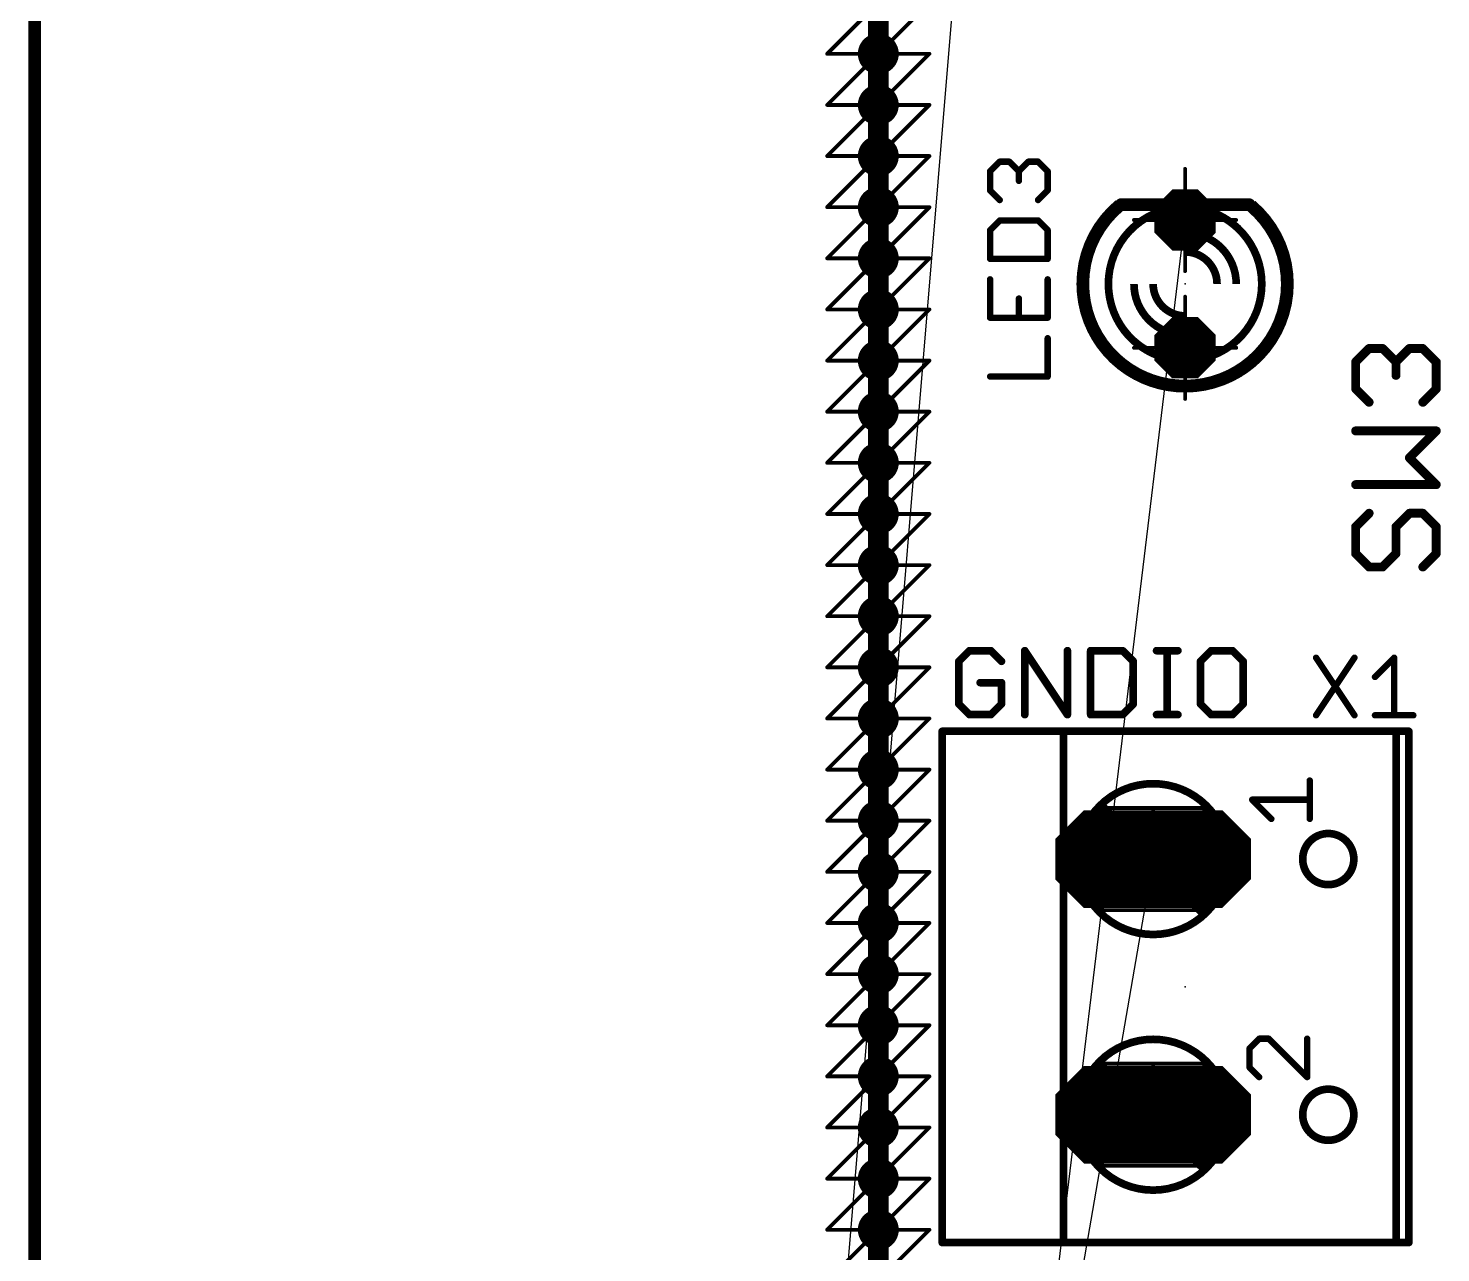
# Model space of a CAD drawing. Extents: x -1 to 118, y -20 to 95.
# Drawn here: x -0.13 to 27.94, y 48.06 to 72.39 of the extents above; entities that cross this region are included whole.
import ezdxf

# ---------------------------------------------------------------- set-up
doc = ezdxf.new("R2010")
doc.units = 0
for name, color, linetype in [('144', 253, 'CONTINUOUS'), ('17', 92, 'CONTINUOUS'), ('19', 52, 'CONTINUOUS'), ('20', 7, 'CONTINUOUS'), ('21', 253, 'CONTINUOUS'), ('23', 7, 'CONTINUOUS'), ('25', 253, 'CONTINUOUS'), ('49', 253, 'CONTINUOUS'), ('51', 253, 'CONTINUOUS')]:
    doc.layers.add(name, color=color, linetype=linetype)

# ---------------------------------------------------------------- blocks, each defined once
blk = doc.blocks.new('OCTAGONP')
at = {"const_width": 0.5}
blk.add_lwpolyline([(-0.25, -0.1036), (-0.25, 0.1036), (-0.1036, 0.25), (0.1036, 0.25), (0.25, 0.1036), (0.25, -0.1036), (0.1036, -0.25), (-0.1036, -0.25), (-0.25, -0.1036), (-0.25, 0.1036)], dxfattribs=at)
blk = doc.blocks.new('LONGP100')
at = {"const_width": 0.5}
blk.add_lwpolyline([(-0.75, -0.1036), (-0.75, 0.1036), (-0.6036, 0.25), (0.6036, 0.25), (0.75, 0.1036), (0.75, -0.1036), (0.6036, -0.25), (-0.6036, -0.25), (-0.75, -0.1036), (-0.75, 0.1036)], dxfattribs=at)

msp = doc.modelspace()

# ---------------------------------------------------------------- linework, layer by layer
at = {"layer": '144', "const_width": 0.0762}
for points in [[(16.764, 72.898), (15.748, 71.882)], [(17.78, 72.898), (16.764, 71.882)], [(16.764, 71.882), (16.764, 72.898)], [(15.748, 71.882), (16.764, 71.882)], [(16.764, 71.882), (15.748, 70.866)], [(16.764, 71.882), (17.78, 71.882)], [(17.78, 71.882), (16.764, 70.866)], [(16.764, 70.866), (16.764, 71.882)], [(16.764, 69.85), (16.764, 71.882)], [(16.764, 70.866), (15.748, 69.85)], [(15.748, 70.866), (17.78, 70.866)], [(16.764, 69.85), (16.764, 70.866)], [(17.78, 70.866), (16.764, 69.85)], [(16.764, 69.85), (15.748, 68.834)], [(15.748, 69.85), (16.764, 69.85)], [(16.764, 69.85), (17.78, 69.85)], [(17.78, 69.85), (16.764, 68.834)], [(16.764, 68.834), (16.764, 69.85)], [(22.86, 69.596), (22.86, 67.564)], [(16.764, 68.834), (15.748, 67.818)], [(15.748, 68.834), (16.764, 68.834)], [(16.764, 68.834), (17.78, 68.834)], [(17.78, 68.834), (16.764, 67.818)], [(16.764, 67.818), (16.764, 68.834)], [(21.844, 68.58), (23.876, 68.58)], [(16.764, 67.818), (15.748, 66.802)], [(15.748, 67.818), (16.764, 67.818)], [(16.764, 67.818), (17.78, 67.818)], [(17.78, 67.818), (16.764, 66.802)], [(16.764, 66.802), (16.764, 67.818)], [(22.86, 67.056), (22.86, 65.024)], [(16.764, 66.802), (15.748, 65.786)], [(15.748, 66.802), (16.764, 66.802)], [(16.764, 66.802), (17.78, 66.802)], [(17.78, 66.802), (16.764, 65.786)], [(16.764, 65.786), (16.764, 66.802)], [(21.844, 66.04), (23.876, 66.04)], [(16.764, 65.786), (15.748, 64.77)], [(15.748, 65.786), (16.764, 65.786)], [(16.764, 65.786), (17.78, 65.786)], [(17.78, 65.786), (16.764, 64.77)], [(16.764, 64.77), (16.764, 65.786)], [(16.764, 64.77), (15.748, 63.754)], [(15.748, 64.77), (16.764, 64.77)], [(16.764, 64.77), (17.78, 64.77)], [(17.78, 64.77), (16.764, 63.754)], [(16.764, 63.754), (16.764, 64.77)], [(16.764, 63.754), (15.748, 62.738)], [(15.748, 63.754), (16.764, 63.754)], [(16.764, 63.754), (17.78, 63.754)], [(17.78, 63.754), (16.764, 62.738)], [(16.764, 62.738), (16.764, 63.754)], [(16.764, 62.738), (15.748, 61.722)], [(15.748, 62.738), (16.764, 62.738)], [(16.764, 62.738), (17.78, 62.738)], [(17.78, 62.738), (16.764, 61.722)], [(16.764, 61.722), (16.764, 62.738)], [(16.764, 61.722), (15.748, 60.706)], [(15.748, 61.722), (16.764, 61.722)], [(16.764, 61.722), (17.78, 61.722)], [(17.78, 61.722), (16.764, 60.706)], [(16.764, 60.706), (16.764, 61.722)], [(15.748, 60.706), (16.764, 60.706)], [(16.764, 60.706), (15.748, 59.69)], [(16.764, 60.706), (17.78, 60.706)], [(17.78, 60.706), (16.764, 59.69)], [(16.764, 59.69), (16.764, 60.706)], [(15.748, 59.69), (16.764, 59.69)], [(16.764, 59.69), (15.748, 58.674)], [(16.764, 59.69), (17.78, 59.69)], [(17.78, 59.69), (16.764, 58.674)], [(16.764, 58.674), (16.764, 59.69)], [(16.764, 57.658), (16.764, 59.69)], [(16.764, 58.674), (15.748, 57.658)], [(15.748, 58.674), (17.78, 58.674)], [(16.764, 57.658), (16.764, 58.674)], [(17.78, 58.674), (16.764, 57.658)], [(16.764, 57.658), (15.748, 56.642)], [(15.748, 57.658), (16.764, 57.658)], [(16.764, 57.658), (17.78, 57.658)], [(17.78, 57.658), (16.764, 56.642)], [(16.764, 56.642), (16.764, 57.658)], [(21.209, 56.896), (23.241, 56.896)], [(21.209, 54.864), (21.209, 56.896)], [(22.225, 55.88), (22.225, 56.896)], [(23.241, 56.896), (23.241, 54.864)], [(16.764, 56.642), (15.748, 55.626)], [(15.748, 56.642), (16.764, 56.642)], [(16.764, 56.642), (17.78, 56.642)], [(17.78, 56.642), (16.764, 55.626)], [(16.764, 55.626), (16.764, 56.642)], [(16.764, 55.626), (15.748, 54.61)], [(15.748, 55.626), (16.764, 55.626)], [(16.764, 55.626), (17.78, 55.626)], [(17.78, 55.626), (16.764, 54.61)], [(16.764, 54.61), (16.764, 55.626)], [(23.241, 54.864), (21.209, 54.864)], [(16.764, 54.61), (15.748, 53.594)], [(15.748, 54.61), (16.764, 54.61)], [(16.764, 54.61), (17.78, 54.61)], [(17.78, 54.61), (16.764, 53.594)], [(16.764, 53.594), (16.764, 54.61)], [(16.764, 53.594), (15.748, 52.578)], [(15.748, 53.594), (16.764, 53.594)], [(16.764, 53.594), (17.78, 53.594)], [(17.78, 53.594), (16.764, 52.578)], [(16.764, 52.578), (16.764, 53.594)], [(16.764, 52.578), (15.748, 51.562)], [(15.748, 52.578), (16.764, 52.578)], [(16.764, 52.578), (17.78, 52.578)], [(17.78, 52.578), (16.764, 51.562)], [(16.764, 51.562), (16.764, 52.578)], [(21.209, 51.816), (23.241, 51.816)], [(21.209, 49.784), (21.209, 51.816)], [(22.225, 50.8), (22.225, 51.816)], [(23.241, 51.816), (23.241, 49.784)], [(16.764, 51.562), (15.748, 50.546)], [(15.748, 51.562), (16.764, 51.562)], [(16.764, 51.562), (17.78, 51.562)], [(17.78, 51.562), (16.764, 50.546)], [(16.764, 50.546), (16.764, 51.562)], [(16.764, 50.546), (15.748, 49.53)], [(15.748, 50.546), (16.764, 50.546)], [(16.764, 50.546), (17.78, 50.546)], [(17.78, 50.546), (16.764, 49.53)], [(16.764, 49.53), (16.764, 50.546)], [(23.241, 49.784), (21.209, 49.784)], [(16.764, 49.53), (15.748, 48.514)], [(15.748, 49.53), (16.764, 49.53)], [(16.764, 49.53), (17.78, 49.53)], [(17.78, 49.53), (16.764, 48.514)], [(16.764, 48.514), (16.764, 49.53)], [(15.748, 48.514), (16.764, 48.514)], [(16.764, 48.514), (15.748, 47.498)], [(16.764, 48.514), (17.78, 48.514)], [(17.78, 48.514), (16.764, 47.498)], [(16.764, 47.498), (16.764, 48.514)]]:
    msp.add_lwpolyline(points, dxfattribs=at)
at = {"layer": '144', "const_width": 0.0381}
for points in [[(15.7345, 71.8955, 1), (15.7615, 71.8685)], [(15.748, 71.901, 1), (15.748, 71.863)], [(16.783, 71.882, 1), (16.7449, 71.882)], [(16.783, 71.882, 1), (16.7449, 71.882)], [(16.7505, 71.8955, 1), (16.7775, 71.8685)], [(16.7449, 71.882, 1), (16.783, 71.882)], [(16.764, 71.901, 1), (16.764, 71.863)], [(16.7775, 71.8685, 1), (16.7505, 71.8955)], [(16.764, 71.863, 1), (16.764, 71.901)], [(17.7935, 71.8685, 1), (17.7665, 71.8955)], [(17.78, 71.863, 1), (17.78, 71.901)], [(15.748, 70.885, 1), (15.748, 70.847)], [(15.7345, 70.8795, 1), (15.7615, 70.8525)], [(16.783, 70.866, 1), (16.7449, 70.866)], [(16.7505, 70.8795, 1), (16.7775, 70.8525)], [(16.7449, 70.866, 1), (16.783, 70.866)], [(16.7775, 70.8525, 1), (16.7505, 70.8795)], [(17.7935, 70.8525, 1), (17.7665, 70.8795)], [(17.78, 70.847, 1), (17.78, 70.885)], [(15.748, 69.8691, 1), (15.748, 69.831)], [(16.764, 69.8691, 1), (16.764, 69.831)], [(16.783, 69.85, 1), (16.7449, 69.85)], [(16.7775, 69.8365, 1), (16.7505, 69.8635)], [(16.764, 69.831, 1), (16.764, 69.8691)], [(17.7935, 69.8365, 1), (17.7665, 69.8635)], [(17.78, 69.831, 1), (17.78, 69.8691)], [(15.7345, 69.8635, 1), (15.7615, 69.8365)], [(16.7505, 69.8635, 1), (16.7775, 69.8365)], [(16.7449, 69.85, 1), (16.783, 69.85)], [(16.7449, 69.85, 1), (16.783, 69.85)], [(22.879, 69.596, 1), (22.8409, 69.596)], [(15.7345, 68.8475, 1), (15.7615, 68.8205)], [(15.748, 68.853, 1), (15.748, 68.815)], [(16.783, 68.834, 1), (16.7449, 68.834)], [(16.7505, 68.8475, 1), (16.7775, 68.8205)], [(16.7449, 68.834, 1), (16.783, 68.834)], [(16.764, 68.853, 1), (16.764, 68.815)], [(16.7775, 68.8205, 1), (16.7505, 68.8475)], [(16.764, 68.815, 1), (16.764, 68.853)], [(17.7935, 68.8205, 1), (17.7665, 68.8475)], [(17.78, 68.815, 1), (17.78, 68.853)], [(21.844, 68.599, 1), (21.844, 68.561)], [(23.876, 68.561, 1), (23.876, 68.599)], [(15.7345, 67.8315, 1), (15.7615, 67.8045)], [(15.748, 67.837, 1), (15.748, 67.799)], [(16.783, 67.818, 1), (16.7449, 67.818)], [(16.7505, 67.8315, 1), (16.7775, 67.8045)], [(16.7449, 67.818, 1), (16.783, 67.818)], [(16.764, 67.837, 1), (16.764, 67.799)], [(16.7775, 67.8045, 1), (16.7505, 67.8315)], [(16.764, 67.799, 1), (16.764, 67.837)], [(17.7935, 67.8045, 1), (17.7665, 67.8315)], [(17.78, 67.799, 1), (17.78, 67.837)], [(22.8409, 67.564, 1), (22.879, 67.564)], [(22.879, 67.056, 1), (22.8409, 67.056)], [(15.7345, 66.8155, 1), (15.7615, 66.7885)], [(15.748, 66.821, 1), (15.748, 66.783)], [(16.783, 66.802, 1), (16.7449, 66.802)], [(16.7505, 66.8155, 1), (16.7775, 66.7885)], [(16.7449, 66.802, 1), (16.783, 66.802)], [(16.764, 66.821, 1), (16.764, 66.783)], [(16.7775, 66.7885, 1), (16.7505, 66.8155)], [(16.764, 66.783, 1), (16.764, 66.821)], [(17.7935, 66.7885, 1), (17.7665, 66.8155)], [(17.78, 66.783, 1), (17.78, 66.821)], [(21.844, 66.059, 1), (21.844, 66.021)], [(23.876, 66.021, 1), (23.876, 66.059)], [(15.748, 65.805, 1), (15.748, 65.767)], [(15.7345, 65.7995, 1), (15.7615, 65.7725)], [(16.783, 65.786, 1), (16.7449, 65.786)], [(16.764, 65.805, 1), (16.764, 65.767)], [(16.7505, 65.7995, 1), (16.7775, 65.7725)], [(16.7449, 65.786, 1), (16.783, 65.786)], [(16.7775, 65.7725, 1), (16.7505, 65.7995)], [(16.764, 65.767, 1), (16.764, 65.805)], [(17.7935, 65.7725, 1), (17.7665, 65.7995)], [(17.78, 65.767, 1), (17.78, 65.805)], [(22.8409, 65.024, 1), (22.879, 65.024)], [(15.7345, 64.7835, 1), (15.7615, 64.7565)], [(15.748, 64.789, 1), (15.748, 64.751)], [(16.783, 64.77, 1), (16.7449, 64.77)], [(16.7505, 64.7835, 1), (16.7775, 64.7565)], [(16.7449, 64.77, 1), (16.783, 64.77)], [(16.764, 64.789, 1), (16.764, 64.751)], [(16.7775, 64.7565, 1), (16.7505, 64.7835)], [(16.764, 64.751, 1), (16.764, 64.789)], [(17.7935, 64.7565, 1), (17.7665, 64.7835)], [(17.78, 64.751, 1), (17.78, 64.789)], [(15.748, 63.7731, 1), (15.748, 63.735)], [(15.7345, 63.7675, 1), (15.7615, 63.7405)], [(16.764, 63.7731, 1), (16.764, 63.735)], [(16.783, 63.754, 1), (16.7449, 63.754)], [(16.7505, 63.7675, 1), (16.7775, 63.7405)], [(16.7449, 63.754, 1), (16.783, 63.754)], [(16.7775, 63.7405, 1), (16.7505, 63.7675)], [(16.764, 63.735, 1), (16.764, 63.7731)], [(17.7935, 63.7405, 1), (17.7665, 63.7675)], [(17.78, 63.735, 1), (17.78, 63.7731)], [(15.748, 62.757, 1), (15.748, 62.7189)], [(15.7345, 62.7515, 1), (15.7615, 62.7245)], [(16.783, 62.738, 1), (16.7449, 62.738)], [(16.764, 62.757, 1), (16.764, 62.7189)], [(16.7505, 62.7515, 1), (16.7775, 62.7245)], [(16.7449, 62.738, 1), (16.783, 62.738)], [(16.7775, 62.7245, 1), (16.7505, 62.7515)], [(16.764, 62.7189, 1), (16.764, 62.757)], [(17.7935, 62.7245, 1), (17.7665, 62.7515)], [(17.78, 62.7189, 1), (17.78, 62.757)], [(15.748, 61.7411, 1), (15.748, 61.703)], [(15.7345, 61.7355, 1), (15.7615, 61.7085)], [(16.764, 61.7411, 1), (16.764, 61.703)], [(16.783, 61.722, 1), (16.7449, 61.722)], [(16.7505, 61.7355, 1), (16.7775, 61.7085)], [(16.7775, 61.7085, 1), (16.7505, 61.7355)], [(16.764, 61.703, 1), (16.764, 61.7411)], [(17.7935, 61.7085, 1), (17.7665, 61.7355)], [(17.78, 61.703, 1), (17.78, 61.7411)], [(16.7449, 61.722, 1), (16.783, 61.722)], [(15.748, 60.7251, 1), (15.748, 60.687)], [(15.7345, 60.7195, 1), (15.7615, 60.6925)], [(16.764, 60.7251, 1), (16.764, 60.687)], [(16.783, 60.706, 1), (16.7449, 60.706)], [(16.7505, 60.7195, 1), (16.7775, 60.6925)], [(16.7449, 60.706, 1), (16.783, 60.706)], [(16.7775, 60.6925, 1), (16.7505, 60.7195)], [(16.764, 60.687, 1), (16.764, 60.7251)], [(17.7935, 60.6925, 1), (17.7665, 60.7195)], [(17.78, 60.687, 1), (17.78, 60.7251)], [(15.748, 59.7091, 1), (15.748, 59.671)], [(15.7345, 59.7035, 1), (15.7615, 59.6765)], [(16.764, 59.7091, 1), (16.764, 59.671)], [(16.783, 59.69, 1), (16.7449, 59.69)], [(16.783, 59.69, 1), (16.7449, 59.69)], [(16.7505, 59.7035, 1), (16.7775, 59.6765)], [(16.7449, 59.69, 1), (16.783, 59.69)], [(16.7775, 59.6765, 1), (16.7505, 59.7035)], [(16.764, 59.671, 1), (16.764, 59.7091)], [(17.7935, 59.6765, 1), (17.7665, 59.7035)], [(17.78, 59.671, 1), (17.78, 59.7091)], [(15.748, 58.693, 1), (15.748, 58.6549)], [(15.7345, 58.6875, 1), (15.7615, 58.6605)], [(16.783, 58.674, 1), (16.7449, 58.674)], [(16.7505, 58.6875, 1), (16.7775, 58.6605)], [(16.7449, 58.674, 1), (16.783, 58.674)], [(16.7775, 58.6605, 1), (16.7505, 58.6875)], [(17.7935, 58.6605, 1), (17.7665, 58.6875)], [(17.78, 58.6549, 1), (17.78, 58.693)], [(15.748, 57.6771, 1), (15.748, 57.639)], [(15.7345, 57.6715, 1), (15.7615, 57.6445)], [(16.764, 57.6771, 1), (16.764, 57.639)], [(16.783, 57.658, 1), (16.7449, 57.658)], [(16.7505, 57.6715, 1), (16.7775, 57.6445)], [(16.7449, 57.658, 1), (16.783, 57.658)], [(16.7449, 57.658, 1), (16.783, 57.658)], [(16.7775, 57.6445, 1), (16.7505, 57.6715)], [(16.764, 57.639, 1), (16.764, 57.6771)], [(17.7935, 57.6445, 1), (17.7665, 57.6715)], [(17.78, 57.639, 1), (17.78, 57.6771)], [(21.209, 56.9151, 1), (21.209, 56.877)], [(21.228, 56.896, 1), (21.1899, 56.896)], [(22.2441, 56.896, 1), (22.206, 56.896)], [(23.26, 56.896, 1), (23.2219, 56.896)], [(23.241, 56.877, 1), (23.241, 56.9151)], [(15.748, 56.6611, 1), (15.748, 56.623)], [(15.7345, 56.6555, 1), (15.7615, 56.6285)], [(16.764, 56.6611, 1), (16.764, 56.623)], [(16.783, 56.642, 1), (16.7449, 56.642)], [(16.7505, 56.6555, 1), (16.7775, 56.6285)], [(16.7449, 56.642, 1), (16.783, 56.642)], [(16.7775, 56.6285, 1), (16.7505, 56.6555)], [(16.764, 56.623, 1), (16.764, 56.6611)], [(17.7935, 56.6285, 1), (17.7665, 56.6555)], [(17.78, 56.623, 1), (17.78, 56.6611)], [(22.206, 55.88, 1), (22.2441, 55.88)], [(15.748, 55.6451, 1), (15.748, 55.607)], [(15.7345, 55.6395, 1), (15.7615, 55.6125)], [(16.764, 55.6451, 1), (16.764, 55.607)], [(16.783, 55.626, 1), (16.7449, 55.626)], [(16.7505, 55.6395, 1), (16.7775, 55.6125)], [(16.7449, 55.626, 1), (16.783, 55.626)], [(16.7775, 55.6125, 1), (16.7505, 55.6395)], [(16.764, 55.607, 1), (16.764, 55.6451)], [(17.7935, 55.6125, 1), (17.7665, 55.6395)], [(17.78, 55.607, 1), (17.78, 55.6451)], [(21.209, 54.8831, 1), (21.209, 54.845)], [(21.1899, 54.864, 1), (21.228, 54.864)], [(23.2219, 54.864, 1), (23.26, 54.864)], [(23.241, 54.845, 1), (23.241, 54.8831)], [(15.748, 54.629, 1), (15.748, 54.5909)], [(15.7345, 54.6235, 1), (15.7615, 54.5965)], [(16.783, 54.61, 1), (16.7449, 54.61)], [(16.764, 54.629, 1), (16.764, 54.5909)], [(16.7505, 54.6235, 1), (16.7775, 54.5965)], [(16.7449, 54.61, 1), (16.783, 54.61)], [(16.7775, 54.5965, 1), (16.7505, 54.6235)], [(16.764, 54.5909, 1), (16.764, 54.629)], [(17.7935, 54.5965, 1), (17.7665, 54.6235)], [(17.78, 54.5909, 1), (17.78, 54.629)], [(15.748, 53.6131, 1), (15.748, 53.575)], [(15.7345, 53.6075, 1), (15.7615, 53.5805)], [(16.764, 53.6131, 1), (16.764, 53.575)], [(16.783, 53.594, 1), (16.7449, 53.594)], [(16.7505, 53.6075, 1), (16.7775, 53.5805)], [(16.7449, 53.594, 1), (16.783, 53.594)], [(16.7775, 53.5805, 1), (16.7505, 53.6075)], [(16.764, 53.575, 1), (16.764, 53.6131)], [(17.7935, 53.5805, 1), (17.7665, 53.6075)], [(17.78, 53.575, 1), (17.78, 53.6131)], [(15.748, 52.5971, 1), (15.748, 52.559)], [(15.7345, 52.5915, 1), (15.7615, 52.5645)], [(16.764, 52.5971, 1), (16.764, 52.559)], [(16.783, 52.578, 1), (16.7449, 52.578)], [(16.7505, 52.5915, 1), (16.7775, 52.5645)], [(16.7449, 52.578, 1), (16.783, 52.578)], [(16.7775, 52.5645, 1), (16.7505, 52.5915)], [(16.764, 52.559, 1), (16.764, 52.5971)], [(17.7935, 52.5645, 1), (17.7665, 52.5915)], [(17.78, 52.559, 1), (17.78, 52.5971)], [(21.209, 51.8351, 1), (21.209, 51.797)], [(21.228, 51.816, 1), (21.1899, 51.816)], [(22.2441, 51.816, 1), (22.206, 51.816)], [(23.26, 51.816, 1), (23.2219, 51.816)], [(23.241, 51.797, 1), (23.241, 51.8351)], [(15.748, 51.5811, 1), (15.748, 51.543)], [(15.7345, 51.5755, 1), (15.7615, 51.5485)], [(16.764, 51.5811, 1), (16.764, 51.543)], [(16.783, 51.562, 1), (16.7449, 51.562)], [(16.7505, 51.5755, 1), (16.7775, 51.5485)], [(16.7449, 51.562, 1), (16.783, 51.562)], [(16.7775, 51.5485, 1), (16.7505, 51.5755)], [(16.764, 51.543, 1), (16.764, 51.5811)], [(17.7935, 51.5485, 1), (17.7665, 51.5755)], [(17.78, 51.543, 1), (17.78, 51.5811)], [(22.206, 50.8, 1), (22.2441, 50.8)], [(15.748, 50.565, 1), (15.748, 50.5269)], [(15.7345, 50.5595, 1), (15.7615, 50.5325)], [(16.783, 50.546, 1), (16.7449, 50.546)], [(16.764, 50.565, 1), (16.764, 50.5269)], [(16.7505, 50.5595, 1), (16.7775, 50.5325)], [(16.7449, 50.546, 1), (16.783, 50.546)], [(16.7775, 50.5325, 1), (16.7505, 50.5595)], [(16.764, 50.5269, 1), (16.764, 50.565)], [(17.7935, 50.5325, 1), (17.7665, 50.5595)], [(17.78, 50.5269, 1), (17.78, 50.565)], [(21.209, 49.803, 1), (21.209, 49.7649)], [(21.1899, 49.784, 1), (21.228, 49.784)], [(23.2219, 49.784, 1), (23.26, 49.784)], [(23.241, 49.7649, 1), (23.241, 49.803)], [(15.748, 49.5491, 1), (15.748, 49.511)], [(15.7345, 49.5435, 1), (15.7615, 49.5165)], [(16.764, 49.5491, 1), (16.764, 49.511)], [(16.783, 49.53, 1), (16.7449, 49.53)], [(16.7505, 49.5435, 1), (16.7775, 49.5165)], [(16.7449, 49.53, 1), (16.783, 49.53)], [(16.7775, 49.5165, 1), (16.7505, 49.5435)], [(16.764, 49.511, 1), (16.764, 49.5491)], [(17.7935, 49.5165, 1), (17.7665, 49.5435)], [(17.78, 49.511, 1), (17.78, 49.5491)], [(15.748, 48.5331, 1), (15.748, 48.495)], [(15.7345, 48.5275, 1), (15.7615, 48.5005)], [(16.764, 48.5331, 1), (16.764, 48.495)], [(16.783, 48.514, 1), (16.7449, 48.514)], [(16.7505, 48.5275, 1), (16.7775, 48.5005)], [(16.7449, 48.514, 1), (16.783, 48.514)], [(16.7775, 48.5005, 1), (16.7505, 48.5275)], [(16.764, 48.495, 1), (16.764, 48.5331)], [(17.7935, 48.5005, 1), (17.7665, 48.5275)], [(17.78, 48.495, 1), (17.78, 48.5331)]]:
    msp.add_lwpolyline(points, format="xyb", dxfattribs=at)
at = {"layer": '19'}
for p, q in [((19.05, 82.55), (10.58, -19.05)), ((12.28, -19.05), (22.86, 68.58)), ((22.225, 55.88), (10.58, -11.43))]:
    msp.add_line(p, q, dxfattribs=at)
at = {"layer": '20', "const_width": 0.254}
msp.add_lwpolyline([(0, 0), (0, 94.742)], dxfattribs=at)
at = {"layer": '20'}
for centre in [(16.764, 71.882), (16.764, 70.866), (16.764, 69.85), (16.764, 68.834), (16.764, 67.818), (16.764, 66.802), (16.764, 65.786), (16.764, 64.77), (16.764, 63.754), (16.764, 62.738), (16.764, 61.722), (16.764, 60.706), (16.764, 59.69), (16.764, 58.674), (16.764, 57.658), (16.764, 56.642), (16.764, 55.626), (16.764, 54.61), (16.764, 53.594), (16.764, 52.578), (16.764, 51.562), (16.764, 50.546), (16.764, 49.53), (16.764, 48.514)]:
    msp.add_circle(centre, 0.3048, dxfattribs=at)
at = {"layer": '21'}
for points, const_width in [([(21.5591, 68.871, 0.2226), (20.828, 67.31)], 0.254), ([(24.892, 67.31, 0.2206), (24.1726, 68.8612)], 0.254), ([(21.9742, 68.5501, 0.2422), (21.336, 67.31)], 0.1524), ([(24.384, 67.31, 0.2315), (23.7956, 68.513)], 0.1524), ([(20.828, 67.31, 0.277), (21.9038, 65.5171)], 0.254), ([(21.336, 67.31, 0.2361), (21.9456, 66.0908)], 0.1524), ([(23.7956, 66.107, 0.2315), (24.384, 67.31)], 0.1524), ([(23.8682, 65.5457, 0.2691), (24.892, 67.31)], 0.254), ([(18.576, 60.0593, 1), (18.576, 59.9831)], 0.0762), ([(18.6029, 59.9943, 1), (18.5491, 60.0481)], 0.0762), ([(19.0266, 60.0481, 1), (18.9728, 59.9943)], 0.0762), ([(18.9997, 59.9831, 1), (18.9997, 60.0593)], 0.0762), ([(19.712, 60.0212, 1), (19.6358, 60.0212)], 0.0762), ([(19.7056, 60.0423, 1), (19.6422, 60.0001)], 0.0762), ([(20.5593, 60.0212, 1), (20.4831, 60.0212)], 0.0762), ([(21.0217, 60.0212, 1), (20.9455, 60.0212)], 0.0762), ([(20.9836, 60.0593, 1), (20.9836, 59.9831)], 0.0762), ([(21.646, 60.0481, 1), (21.5922, 59.9943)], 0.0762), ([(21.6191, 59.9831, 1), (21.6191, 60.0593)], 0.0762), ([(22.2933, 60.0593, 1), (22.2933, 59.9831)], 0.0762), ([(22.5432, 60.0212, 1), (22.467, 60.0212)], 0.0762), ([(22.7169, 59.9831, 1), (22.7169, 60.0593)], 0.0762), ([(23.3782, 60.0593, 1), (23.3782, 59.9831)], 0.0762), ([(23.4051, 59.9943, 1), (23.3513, 60.0481)], 0.0762), ([(23.8288, 60.0481, 1), (23.775, 59.9943)], 0.0762), ([(23.8019, 59.9831, 1), (23.8019, 60.0593)], 0.0762), ([(18.4023, 59.8094, 1), (18.3261, 59.8094)], 0.0762), ([(18.3373, 59.8363, 1), (18.3911, 59.7825)], 0.0762), ([(19.1846, 59.7825, 1), (19.2384, 59.8363)], 0.0762), ([(21.869, 59.8094, 1), (21.7928, 59.8094)], 0.0762), ([(21.804, 59.7825, 1), (21.8578, 59.8363)], 0.0762), ([(23.2045, 59.8094, 1), (23.1283, 59.8094)], 0.0762), ([(23.1395, 59.8363, 1), (23.1933, 59.7825)], 0.0762), ([(24.0518, 59.8094, 1), (23.9756, 59.8094)], 0.0762), ([(23.9868, 59.7825, 1), (24.0406, 59.8363)], 0.0762), ([(18.7878, 59.4238, 1), (18.7878, 59.3476)], 0.0762), ([(19.2496, 59.3857, 1), (19.1734, 59.3857)], 0.0762), ([(19.2115, 59.3476, 1), (19.2115, 59.4238)], 0.0762), ([(18.3261, 58.962, 1), (18.4023, 58.962)], 0.0762), ([(18.3911, 58.9889, 1), (18.3373, 58.9351)], 0.0762), ([(19.1734, 58.962, 1), (19.2496, 58.962)], 0.0762), ([(19.2384, 58.9351, 1), (19.1846, 58.9889)], 0.0762), ([(21.7928, 58.962, 1), (21.869, 58.962)], 0.0762), ([(21.8578, 58.9351, 1), (21.804, 58.9889)], 0.0762), ([(23.1283, 58.962, 1), (23.2045, 58.962)], 0.0762), ([(23.1933, 58.9889, 1), (23.1395, 58.9351)], 0.0762), ([(23.9756, 58.962, 1), (24.0518, 58.962)], 0.0762), ([(24.0406, 58.9351, 1), (23.9868, 58.9889)], 0.0762), ([(18.576, 58.7883, 1), (18.576, 58.7121)], 0.0762), ([(18.5491, 58.7233, 1), (18.6029, 58.7771)], 0.0762), ([(18.9728, 58.7771, 1), (19.0266, 58.7233)], 0.0762), ([(18.9997, 58.7121, 1), (18.9997, 58.7883)], 0.0762), ([(19.6358, 58.7502, 1), (19.712, 58.7502)], 0.0762), ([(20.4831, 58.7502, 1), (20.5593, 58.7502)], 0.0762), ([(20.4895, 58.7291, 1), (20.5529, 58.7713)], 0.0762), ([(20.9836, 58.7883, 1), (20.9836, 58.7121)], 0.0762), ([(20.9455, 58.7502, 1), (21.0217, 58.7502)], 0.0762), ([(21.5922, 58.7771, 1), (21.646, 58.7233)], 0.0762), ([(21.6191, 58.7121, 1), (21.6191, 58.7883)], 0.0762), ([(22.2933, 58.7883, 1), (22.2933, 58.7121)], 0.0762), ([(22.467, 58.7502, 1), (22.5432, 58.7502)], 0.0762), ([(22.7169, 58.7121, 1), (22.7169, 58.7883)], 0.0762), ([(23.3782, 58.7883, 1), (23.3782, 58.7121)], 0.0762), ([(23.3513, 58.7233, 1), (23.4051, 58.7771)], 0.0762), ([(23.775, 58.7771, 1), (23.8288, 58.7233)], 0.0762), ([(23.8019, 58.7121, 1), (23.8019, 58.7883)], 0.0762), ([(18.0721, 58.42, 1), (17.9959, 58.42)], 0.0762), ([(18.034, 58.4581, 1), (18.034, 58.3819)], 0.0762), ([(20.447, 58.4581, 1), (20.447, 58.3819)], 0.0762), ([(20.4851, 58.42, 1), (20.4089, 58.42)], 0.0762), ([(20.447, 58.3819, 1), (20.447, 58.4581)], 0.0762), ([(27.0891, 58.42, 1), (27.0129, 58.42)], 0.0762), ([(27.051, 58.4581, 1), (27.051, 58.3819)], 0.0762), ([(27.051, 58.3819, 1), (27.051, 58.4581)], 0.0762), ([(27.3431, 58.42, 1), (27.2669, 58.42)], 0.0762), ([(27.305, 58.3819, 1), (27.305, 58.4581)], 0.0762), ([(20.4089, 56.769, 1), (20.4851, 56.769)], 0.0762), ([(25.7048, 55.372, 1), (25.7048, 56.388, 1), (25.7048, 55.372)], 0.1524), ([(20.4851, 54.991, 1), (20.4089, 54.991)], 0.0762), ([(20.4089, 51.689, 1), (20.4851, 51.689)], 0.0762), ([(25.7048, 50.292, 1), (25.7048, 51.308, 1), (25.7048, 50.292)], 0.1524), ([(20.4851, 49.911, 1), (20.4089, 49.911)], 0.0762), ([(18.034, 48.2981, 1), (18.034, 48.2219)], 0.0762), ([(17.9959, 48.26, 1), (18.0721, 48.26)], 0.0762), ([(20.447, 48.2981, 1), (20.447, 48.2219)], 0.0762), ([(20.4089, 48.26, 1), (20.4851, 48.26)], 0.0762), ([(20.447, 48.2219, 1), (20.447, 48.2981)], 0.0762), ([(27.051, 48.2981, 1), (27.051, 48.2219)], 0.0762), ([(27.0129, 48.26, 1), (27.0891, 48.26)], 0.0762), ([(27.051, 48.2219, 1), (27.051, 48.2981)], 0.0762), ([(27.2669, 48.26, 1), (27.3431, 48.26)], 0.0762), ([(27.305, 48.2219, 1), (27.305, 48.2981)], 0.0762)]:
    msp.add_lwpolyline(points, format="xyb", dxfattribs=dict(at, const_width=const_width))
at = {"layer": '21', "const_width": 0.1524}
for points in [[(18.576, 60.0212), (18.3642, 59.8094)], [(18.9997, 60.0212), (18.576, 60.0212)], [(19.2115, 59.8094), (18.9997, 60.0212)], [(19.6739, 58.7502), (19.6739, 60.0212)], [(19.6739, 60.0212), (20.5212, 58.7502)], [(20.5212, 58.7502), (20.5212, 60.0212)], [(20.9836, 60.0212), (20.9836, 58.7502)], [(21.6191, 60.0212), (20.9836, 60.0212)], [(21.8309, 59.8094), (21.6191, 60.0212)], [(22.2933, 60.0212), (22.7169, 60.0212)], [(22.5051, 58.7502), (22.5051, 60.0212)], [(23.3782, 60.0212), (23.1664, 59.8094)], [(23.8019, 60.0212), (23.3782, 60.0212)], [(24.0137, 59.8094), (23.8019, 60.0212)], [(18.3642, 59.8094), (18.3642, 58.962)], [(21.8309, 58.962), (21.8309, 59.8094)], [(23.1664, 59.8094), (23.1664, 58.962)], [(24.0137, 58.962), (24.0137, 59.8094)], [(19.2115, 59.3857), (18.7878, 59.3857)], [(19.2115, 58.962), (19.2115, 59.3857)], [(18.3642, 58.962), (18.576, 58.7502)], [(18.9997, 58.7502), (19.2115, 58.962)], [(21.6191, 58.7502), (21.8309, 58.962)], [(23.1664, 58.962), (23.3782, 58.7502)], [(23.8019, 58.7502), (24.0137, 58.962)], [(18.576, 58.7502), (18.9997, 58.7502)], [(20.9836, 58.7502), (21.6191, 58.7502)], [(22.2933, 58.7502), (22.7169, 58.7502)], [(23.3782, 58.7502), (23.8019, 58.7502)], [(18.034, 48.26), (18.034, 58.42)], [(20.447, 58.42), (18.034, 58.42)], [(27.051, 58.42), (20.447, 58.42)], [(20.447, 58.42), (20.447, 56.769)], [(27.051, 58.42), (27.051, 48.26)], [(27.051, 58.42), (27.305, 58.42)], [(27.305, 58.42), (27.305, 48.26)], [(20.447, 54.991), (20.447, 51.689)], [(20.447, 49.911), (20.447, 48.26)], [(18.034, 48.26), (20.447, 48.26)], [(20.447, 48.26), (27.051, 48.26)], [(27.051, 48.26), (27.305, 48.26)]]:
    msp.add_lwpolyline(points, dxfattribs=at)
at = {"layer": '23'}
for p in [(22.86, 67.31), (22.86, 53.34)]:
    msp.add_point(p, dxfattribs=at)
at = {"layer": '25'}
for points, const_width in [([(18.9856, 69.5483), (19.1762, 69.739)], 0.127), ([(18.9856, 69.167), (18.9856, 69.5483)], 0.127), ([(19.1762, 69.739), (19.3669, 69.739)], 0.127), ([(19.3669, 69.739), (19.5576, 69.5483)], 0.127), ([(19.5576, 69.5483), (19.7482, 69.739)], 0.127), ([(19.5576, 69.5483), (19.5576, 69.3577)], 0.127), ([(19.7482, 69.739), (19.9389, 69.739)], 0.127), ([(19.9389, 69.739), (20.1295, 69.5483)], 0.127), ([(20.1295, 69.5483), (20.1295, 69.167)], 0.127), ([(19.1762, 68.9764), (18.9856, 69.167)], 0.127), ([(20.1295, 69.167), (19.9389, 68.9764)], 0.127), ([(19.1762, 68.5697), (18.9856, 68.379)], 0.127), ([(19.9389, 68.5697), (19.1762, 68.5697)], 0.127), ([(20.1295, 68.379), (19.9389, 68.5697)], 0.127), ([(18.9856, 68.379), (18.9856, 67.8071)], 0.127), ([(20.1295, 67.8071), (20.1295, 68.379)], 0.127), ([(18.9856, 67.8071), (20.1295, 67.8071)], 0.127), ([(18.9856, 67.4004), (18.9856, 66.6378)], 0.127), ([(20.1295, 66.6378), (20.1295, 67.4004)], 0.127), ([(19.5576, 66.6378), (19.5576, 67.0191)], 0.127), ([(18.9856, 66.6378), (20.1295, 66.6378)], 0.127), ([(20.1295, 65.4685), (20.1295, 66.2311)], 0.127), ([(26.2496, 65.7588), (26.5165, 66.0258)], 0.1778), ([(26.5165, 66.0258), (26.7834, 66.0258)], 0.1778), ([(26.7834, 66.0258), (27.0504, 65.7588)], 0.1778), ([(27.0504, 65.7588), (27.3173, 66.0258)], 0.1778), ([(27.3173, 66.0258), (27.5842, 66.0258)], 0.1778), ([(27.5842, 66.0258), (27.8511, 65.7588)], 0.1778), ([(26.2496, 65.225), (26.2496, 65.7588)], 0.1778), ([(27.0504, 65.7588), (27.0504, 65.4919)], 0.1778), ([(27.8511, 65.7588), (27.8511, 65.225)], 0.1778), ([(18.9856, 65.4685), (20.1295, 65.4685)], 0.127), ([(26.5165, 64.9581), (26.2496, 65.225)], 0.1778), ([(27.8511, 65.225), (27.5842, 64.9581)], 0.1778), ([(27.8511, 64.3887), (26.2496, 64.3887)], 0.1778), ([(27.3173, 63.8548), (27.8511, 64.3887)], 0.1778), ([(27.8511, 63.321), (27.3173, 63.8548)], 0.1778), ([(26.2496, 63.321), (27.8511, 63.321)], 0.1778), ([(26.5165, 62.7516), (26.2496, 62.4846)], 0.1778), ([(27.0504, 62.4846), (27.3173, 62.7516)], 0.1778), ([(27.3173, 62.7516), (27.5842, 62.7516)], 0.1778), ([(27.5842, 62.7516), (27.8511, 62.4846)], 0.1778), ([(26.2496, 62.4846), (26.2496, 61.9508)], 0.1778), ([(27.0504, 61.9508), (27.0504, 62.4846)], 0.1778), ([(27.8511, 62.4846), (27.8511, 61.9508)], 0.1778), ([(26.2496, 61.9508), (26.5165, 61.6839)], 0.1778), ([(26.7834, 61.6839), (27.0504, 61.9508)], 0.1778), ([(27.8511, 61.9508), (27.5842, 61.6839)], 0.1778), ([(26.5165, 61.6839), (26.7834, 61.6839)], 0.1778), ([(25.4635, 59.8814), (26.2261, 58.7375)], 0.127), ([(26.2261, 59.8814), (25.4635, 58.7375)], 0.127), ([(26.6328, 59.5001), (27.0141, 59.8814)], 0.127), ([(27.0141, 59.8814), (27.0141, 58.7375)], 0.127), ([(26.6328, 58.7375), (27.3954, 58.7375)], 0.127)]:
    msp.add_lwpolyline(points, dxfattribs=dict(at, const_width=const_width))
for points, const_width in [([(19.0174, 69.5483, 1), (18.9539, 69.5483)], 0.0635), ([(19.1762, 69.7708, 1), (19.1762, 69.7073)], 0.0635), ([(19.1987, 69.7166, 1), (19.1537, 69.7614)], 0.0635), ([(19.3894, 69.7615, 1), (19.3444, 69.7165)], 0.0635), ([(19.3669, 69.7073, 1), (19.3669, 69.7708)], 0.0635), ([(19.5893, 69.5483, 1), (19.5259, 69.5483)], 0.0635), ([(19.7482, 69.7708, 1), (19.7482, 69.7073)], 0.0635), ([(19.7707, 69.7166, 1), (19.7257, 69.7614)], 0.0635), ([(19.9614, 69.7614, 1), (19.9164, 69.7166)], 0.0635), ([(19.9389, 69.7073, 1), (19.9389, 69.7708)], 0.0635), ([(20.1612, 69.5483, 1), (20.0978, 69.5483)], 0.0635), ([(18.9631, 69.5707, 1), (19.0081, 69.5259)], 0.0635), ([(19.5351, 69.5707, 1), (19.5801, 69.5259)], 0.0635), ([(19.5259, 69.3577, 1), (19.5893, 69.3577)], 0.0635), ([(19.5351, 69.5258, 1), (19.5801, 69.5708)], 0.0635), ([(20.107, 69.5259, 1), (20.152, 69.5707)], 0.0635), ([(19.0081, 69.1895, 1), (18.9631, 69.1445)], 0.0635), ([(18.9539, 69.167, 1), (19.0174, 69.167)], 0.0635), ([(20.0978, 69.167, 1), (20.1612, 69.167)], 0.0635), ([(20.152, 69.1445, 1), (20.107, 69.1895)], 0.0635), ([(19.1537, 68.9539, 1), (19.1987, 68.9989)], 0.0635), ([(19.9164, 68.9989, 1), (19.9614, 68.9539)], 0.0635), ([(19.1762, 68.6014, 1), (19.1762, 68.5379)], 0.0635), ([(19.1987, 68.5473, 1), (19.1537, 68.5921)], 0.0635), ([(19.9614, 68.5921, 1), (19.9164, 68.5473)], 0.0635), ([(19.9389, 68.5379, 1), (19.9389, 68.6014)], 0.0635), ([(18.9631, 68.4014, 1), (19.0081, 68.3566)], 0.0635), ([(19.0174, 68.379, 1), (18.9539, 68.379)], 0.0635), ([(20.1612, 68.379, 1), (20.0978, 68.379)], 0.0635), ([(20.107, 68.3566, 1), (20.152, 68.4014)], 0.0635), ([(18.9856, 67.8389, 1), (18.9856, 67.7754)], 0.0635), ([(18.9539, 67.8071, 1), (19.0174, 67.8071)], 0.0635), ([(20.0978, 67.8071, 1), (20.1612, 67.8071)], 0.0635), ([(20.1295, 67.7754, 1), (20.1295, 67.8389)], 0.0635), ([(19.0174, 67.4004, 1), (18.9539, 67.4004)], 0.0635), ([(20.1612, 67.4004, 1), (20.0978, 67.4004)], 0.0635), ([(19.5893, 67.0191, 1), (19.5259, 67.0191)], 0.0635), ([(18.9856, 66.6696, 1), (18.9856, 66.606)], 0.0635), ([(18.9539, 66.6378, 1), (19.0174, 66.6378)], 0.0635), ([(19.5259, 66.6378, 1), (19.5893, 66.6378)], 0.0635), ([(20.0978, 66.6378, 1), (20.1612, 66.6378)], 0.0635), ([(20.1295, 66.606, 1), (20.1295, 66.6696)], 0.0635), ([(20.1612, 66.2311, 1), (20.0978, 66.2311)], 0.0635), ([(26.5165, 66.0703, 1), (26.5165, 65.9814)], 0.0889), ([(26.5479, 65.9944, 1), (26.4851, 66.0572)], 0.0889), ([(26.8148, 66.0572, 1), (26.752, 65.9944)], 0.0889), ([(26.7834, 65.9814, 1), (26.7834, 66.0703)], 0.0889), ([(27.3173, 66.0703, 1), (27.3173, 65.9814)], 0.0889), ([(27.3487, 65.9944, 1), (27.2859, 66.0572)], 0.0889), ([(27.6156, 66.0572, 1), (27.5528, 65.9944)], 0.0889), ([(27.5842, 65.9814, 1), (27.5842, 66.0703)], 0.0889), ([(26.2941, 65.7588, 1), (26.2051, 65.7588)], 0.0889), ([(26.2182, 65.7902, 1), (26.281, 65.7274)], 0.0889), ([(27.0949, 65.7588, 1), (27.0059, 65.7588)], 0.0889), ([(27.019, 65.7902, 1), (27.0818, 65.7274)], 0.0889), ([(27.019, 65.7274, 1), (27.0818, 65.7902)], 0.0889), ([(27.8956, 65.7588, 1), (27.8067, 65.7588)], 0.0889), ([(27.8197, 65.7274, 1), (27.8825, 65.7902)], 0.0889), ([(18.9856, 65.5003, 1), (18.9856, 65.4368)], 0.0635), ([(20.0978, 65.4685, 1), (20.1612, 65.4685)], 0.0635), ([(20.1295, 65.4368, 1), (20.1295, 65.5003)], 0.0635), ([(27.0059, 65.4919, 1), (27.0949, 65.4919)], 0.0889), ([(26.281, 65.2564, 1), (26.2182, 65.1936)], 0.0889), ([(26.2051, 65.225, 1), (26.2941, 65.225)], 0.0889), ([(27.8067, 65.225, 1), (27.8956, 65.225)], 0.0889), ([(27.8825, 65.1936, 1), (27.8197, 65.2564)], 0.0889), ([(26.4851, 64.9267, 1), (26.5479, 64.9895)], 0.0889), ([(27.5528, 64.9895, 1), (27.6156, 64.9267)], 0.0889), ([(26.2496, 64.4331, 1), (26.2496, 64.3443)], 0.0889), ([(27.8825, 64.3573, 1), (27.8197, 64.4201)], 0.0889), ([(27.8511, 64.3443, 1), (27.8511, 64.4331)], 0.0889), ([(27.3487, 63.8862, 1), (27.2859, 63.8234)], 0.0889), ([(27.2859, 63.8862, 1), (27.3487, 63.8234)], 0.0889), ([(26.2496, 63.3655, 1), (26.2496, 63.2766)], 0.0889), ([(27.8197, 63.2896, 1), (27.8825, 63.3524)], 0.0889), ([(27.8511, 63.2766, 1), (27.8511, 63.3655)], 0.0889), ([(26.5479, 62.7202, 1), (26.4851, 62.783)], 0.0889), ([(27.3173, 62.7961, 1), (27.3173, 62.7072)], 0.0889), ([(27.3487, 62.7202, 1), (27.2859, 62.783)], 0.0889), ([(27.6156, 62.783, 1), (27.5528, 62.7202)], 0.0889), ([(27.5842, 62.7072, 1), (27.5842, 62.7961)], 0.0889), ([(26.2941, 62.4846, 1), (26.2051, 62.4846)], 0.0889), ([(26.2182, 62.516, 1), (26.281, 62.4532)], 0.0889), ([(27.0949, 62.4846, 1), (27.0059, 62.4846)], 0.0889), ([(27.019, 62.516, 1), (27.0818, 62.4532)], 0.0889), ([(27.8956, 62.4846, 1), (27.8067, 62.4846)], 0.0889), ([(27.8197, 62.4532, 1), (27.8825, 62.516)], 0.0889), ([(26.281, 61.9822, 1), (26.2182, 61.9194)], 0.0889), ([(27.0818, 61.9194, 1), (27.019, 61.9822)], 0.0889), ([(27.8825, 61.9194, 1), (27.8197, 61.9822)], 0.0889), ([(26.2051, 61.9508, 1), (26.2941, 61.9508)], 0.0889), ([(26.5165, 61.7283, 1), (26.5165, 61.6395)], 0.0889), ([(26.4851, 61.6525, 1), (26.5479, 61.7153)], 0.0889), ([(26.752, 61.7153, 1), (26.8148, 61.6525)], 0.0889), ([(26.7834, 61.6395, 1), (26.7834, 61.7283)], 0.0889), ([(27.0059, 61.9508, 1), (27.0949, 61.9508)], 0.0889), ([(27.5528, 61.7153, 1), (27.6156, 61.6525)], 0.0889), ([(27.8067, 61.9508, 1), (27.8956, 61.9508)], 0.0889), ([(25.4899, 59.899, 1), (25.4371, 59.8638)], 0.0635), ([(26.2525, 59.8638, 1), (26.1997, 59.899)], 0.0635), ([(27.0459, 59.8814, 1), (26.9824, 59.8814)], 0.0635), ([(27.0366, 59.8589, 1), (26.9916, 59.9039)], 0.0635), ([(26.6103, 59.5226, 1), (26.6553, 59.4776)], 0.0635), ([(25.4371, 58.7551, 1), (25.4899, 58.7199)], 0.0635), ([(26.1997, 58.7199, 1), (26.2525, 58.7551)], 0.0635), ([(26.6328, 58.7693, 1), (26.6328, 58.7058)], 0.0635), ([(26.9824, 58.7375, 1), (27.0459, 58.7375)], 0.0635), ([(27.3954, 58.7058, 1), (27.3954, 58.7693)], 0.0635)]:
    msp.add_lwpolyline(points, format="xyb", dxfattribs=dict(at, const_width=const_width))
at = {"layer": '29', "const_width": 0.4064}
for points in [[(16.764, 71.6788, 1), (16.764, 72.0852, 1), (16.764, 71.6788)], [(16.764, 70.6628, 1), (16.764, 71.0692, 1), (16.764, 70.6628)], [(16.764, 69.6468, 1), (16.764, 70.0532, 1), (16.764, 69.6468)], [(16.764, 68.6308, 1), (16.764, 69.0372, 1), (16.764, 68.6308)], [(16.764, 67.6148, 1), (16.764, 68.0212, 1), (16.764, 67.6148)], [(16.764, 66.5988, 1), (16.764, 67.0052, 1), (16.764, 66.5988)], [(16.764, 65.5828, 1), (16.764, 65.9892, 1), (16.764, 65.5828)], [(16.764, 64.5668, 1), (16.764, 64.9732, 1), (16.764, 64.5668)], [(16.764, 63.5508, 1), (16.764, 63.9572, 1), (16.764, 63.5508)], [(16.764, 62.5348, 1), (16.764, 62.9412, 1), (16.764, 62.5348)], [(16.764, 61.5188, 1), (16.764, 61.9252, 1), (16.764, 61.5188)], [(16.764, 60.5028, 1), (16.764, 60.9092, 1), (16.764, 60.5028)], [(16.764, 59.4868, 1), (16.764, 59.8932, 1), (16.764, 59.4868)], [(16.764, 58.4708, 1), (16.764, 58.8772, 1), (16.764, 58.4708)], [(16.764, 57.4548, 1), (16.764, 57.8612, 1), (16.764, 57.4548)], [(16.764, 56.4388, 1), (16.764, 56.8452, 1), (16.764, 56.4388)], [(16.764, 55.4228, 1), (16.764, 55.8292, 1), (16.764, 55.4228)], [(16.764, 54.4068, 1), (16.764, 54.8132, 1), (16.764, 54.4068)], [(16.764, 53.3908, 1), (16.764, 53.7972, 1), (16.764, 53.3908)], [(16.764, 52.3748, 1), (16.764, 52.7812, 1), (16.764, 52.3748)], [(16.764, 51.3588, 1), (16.764, 51.7652, 1), (16.764, 51.3588)], [(16.764, 50.3428, 1), (16.764, 50.7492, 1), (16.764, 50.3428)], [(16.764, 49.3268, 1), (16.764, 49.7332, 1), (16.764, 49.3268)], [(16.764, 48.3108, 1), (16.764, 48.7172, 1), (16.764, 48.3108)]]:
    msp.add_lwpolyline(points, format="xyb", dxfattribs=at)
at = {"layer": '30', "const_width": 0.4064}
for points in [[(16.764, 71.6788, 1), (16.764, 72.0852, 1), (16.764, 71.6788)], [(16.764, 70.6628, 1), (16.764, 71.0692, 1), (16.764, 70.6628)], [(16.764, 69.6468, 1), (16.764, 70.0532, 1), (16.764, 69.6468)], [(16.764, 68.6308, 1), (16.764, 69.0372, 1), (16.764, 68.6308)], [(16.764, 67.6148, 1), (16.764, 68.0212, 1), (16.764, 67.6148)], [(16.764, 66.5988, 1), (16.764, 67.0052, 1), (16.764, 66.5988)], [(16.764, 65.5828, 1), (16.764, 65.9892, 1), (16.764, 65.5828)], [(16.764, 64.5668, 1), (16.764, 64.9732, 1), (16.764, 64.5668)], [(16.764, 63.5508, 1), (16.764, 63.9572, 1), (16.764, 63.5508)], [(16.764, 62.5348, 1), (16.764, 62.9412, 1), (16.764, 62.5348)], [(16.764, 61.5188, 1), (16.764, 61.9252, 1), (16.764, 61.5188)], [(16.764, 60.5028, 1), (16.764, 60.9092, 1), (16.764, 60.5028)], [(16.764, 59.4868, 1), (16.764, 59.8932, 1), (16.764, 59.4868)], [(16.764, 58.4708, 1), (16.764, 58.8772, 1), (16.764, 58.4708)], [(16.764, 57.4548, 1), (16.764, 57.8612, 1), (16.764, 57.4548)], [(16.764, 56.4388, 1), (16.764, 56.8452, 1), (16.764, 56.4388)], [(16.764, 55.4228, 1), (16.764, 55.8292, 1), (16.764, 55.4228)], [(16.764, 54.4068, 1), (16.764, 54.8132, 1), (16.764, 54.4068)], [(16.764, 53.3908, 1), (16.764, 53.7972, 1), (16.764, 53.3908)], [(16.764, 52.3748, 1), (16.764, 52.7812, 1), (16.764, 52.3748)], [(16.764, 51.3588, 1), (16.764, 51.7652, 1), (16.764, 51.3588)], [(16.764, 50.3428, 1), (16.764, 50.7492, 1), (16.764, 50.3428)], [(16.764, 49.3268, 1), (16.764, 49.7332, 1), (16.764, 49.3268)], [(16.764, 48.3108, 1), (16.764, 48.7172, 1), (16.764, 48.3108)]]:
    msp.add_lwpolyline(points, format="xyb", dxfattribs=at)
at = {"layer": '49', "const_width": 0.4064}
msp.add_lwpolyline([(16.764, 74.93), (16.764, 0.254)], dxfattribs=at)
at = {"layer": '51'}
for points, const_width in [([(24.13, 68.8848), (21.59, 68.8848)], 0.254), ([(25.3365, 56.6792), (25.3365, 57.4418)], 0.127), ([(21.209, 56.8706), (23.2156, 54.864)], 0.254), ([(24.5739, 56.6792), (24.1926, 57.0605)], 0.127), ([(24.1926, 57.0605), (25.3365, 57.0605)], 0.127), ([(20.447, 56.769), (20.447, 54.991)], 0.1524), ([(24.3324, 52.311), (24.1418, 52.1203)], 0.127), ([(24.5231, 52.311), (24.3324, 52.311)], 0.127), ([(25.2857, 51.5484), (24.5231, 52.311)], 0.127), ([(25.2857, 52.311), (25.2857, 51.5484)], 0.127), ([(24.1418, 52.1203), (24.1418, 51.739)], 0.127), ([(20.447, 51.689), (20.447, 49.911)], 0.1524), ([(21.1836, 51.7144), (23.2156, 49.8094)], 0.254), ([(24.1418, 51.739), (24.3324, 51.5484)], 0.127)]:
    msp.add_lwpolyline(points, dxfattribs=dict(at, const_width=const_width))
for points, const_width in [([(21.59, 68.9483, 1), (21.59, 68.8213)], 0.127), ([(22.86, 68.834, 0.179), (21.8682, 68.4671)], 0.1524), ([(23.8356, 68.4808, 0.1754), (22.86, 68.834)], 0.1524), ([(24.13, 68.8213, 1), (24.13, 68.9483)], 0.127), ([(23.876, 67.31, 0.4142), (22.86, 68.326)], 0.1524), ([(23.495, 67.31, 0.4142), (22.86, 67.945)], 0.1524), ([(21.844, 67.31, 0.4142), (22.86, 66.294)], 0.1524), ([(22.225, 67.31, 0.4142), (22.86, 66.675)], 0.1524), ([(22.86, 65.786, 0.1837), (23.8725, 66.1709)], 0.1524), ([(21.8844, 66.1392, 0.1754), (22.86, 65.786)], 0.1524), ([(22.86, 65.278, 0.1388), (23.925, 65.5794)], 0.254), ([(21.8966, 65.5209, 0.1241), (22.86, 65.278)], 0.254), ([(22.225, 54.3814, 1), (22.225, 57.3786, 1), (22.225, 54.3814)], 0.1524), ([(25.3682, 57.4418, 1), (25.3048, 57.4418)], 0.0635), ([(21.2539, 56.9155, 1), (21.1641, 56.8257)], 0.127), ([(24.2151, 57.083, 1), (24.1701, 57.038)], 0.0635), ([(24.1926, 57.0923, 1), (24.1926, 57.0288)], 0.0635), ([(25.3365, 57.0288, 1), (25.3365, 57.0923)], 0.0635), ([(20.4851, 56.769, 1), (20.4089, 56.769)], 0.0762), ([(24.5514, 56.6567, 1), (24.5964, 56.7017)], 0.0635), ([(25.3048, 56.6792, 1), (25.3682, 56.6792)], 0.0635), ([(20.4089, 54.991, 1), (20.4851, 54.991)], 0.0762), ([(23.1707, 54.8191, 1), (23.2605, 54.9089)], 0.127), ([(22.225, 49.3014, 1), (22.225, 52.2986, 1), (22.225, 49.3014)], 0.1524), ([(24.3324, 52.3428, 1), (24.3324, 52.2792)], 0.0635), ([(24.3549, 52.2886, 1), (24.3099, 52.3334)], 0.0635), ([(24.5456, 52.3335, 1), (24.5006, 52.2885)], 0.0635), ([(24.5231, 52.2792, 1), (24.5231, 52.3428)], 0.0635), ([(25.3175, 52.311, 1), (25.254, 52.311)], 0.0635), ([(24.1193, 52.1427, 1), (24.1643, 52.0979)], 0.0635), ([(24.1735, 52.1203, 1), (24.1101, 52.1203)], 0.0635), ([(20.4851, 51.689, 1), (20.4089, 51.689)], 0.0762), ([(21.227, 51.7607, 1), (21.1402, 51.6681)], 0.127), ([(24.1643, 51.7615, 1), (24.1193, 51.7165)], 0.0635), ([(24.1101, 51.739, 1), (24.1735, 51.739)], 0.0635), ([(24.3099, 51.5259, 1), (24.3549, 51.5709)], 0.0635), ([(25.254, 51.5484, 1), (25.3175, 51.5484)], 0.0635), ([(25.2632, 51.5259, 1), (25.3082, 51.5709)], 0.0635), ([(20.4089, 49.911, 1), (20.4851, 49.911)], 0.0762), ([(23.1722, 49.7631, 1), (23.259, 49.8557)], 0.127)]:
    msp.add_lwpolyline(points, format="xyb", dxfattribs=dict(at, const_width=const_width))

# ---------------------------------------------------------------- block references
at = {"layer": '17', "xscale": 1.2192, "yscale": 1.2192, "rotation": 90}
for p in [(22.86, 68.58), (22.86, 68.58), (22.86, 66.04), (22.86, 66.04)]:
    msp.add_blockref('OCTAGONP', p, dxfattribs=at)
at = {"layer": '17', "xscale": 1.9432, "yscale": 1.9432}
for p in [(22.225, 55.88), (22.225, 55.88), (22.225, 50.8), (22.225, 50.8)]:
    msp.add_blockref('LONGP100', p, dxfattribs=at)

doc.saveas('drawing.dxf')
